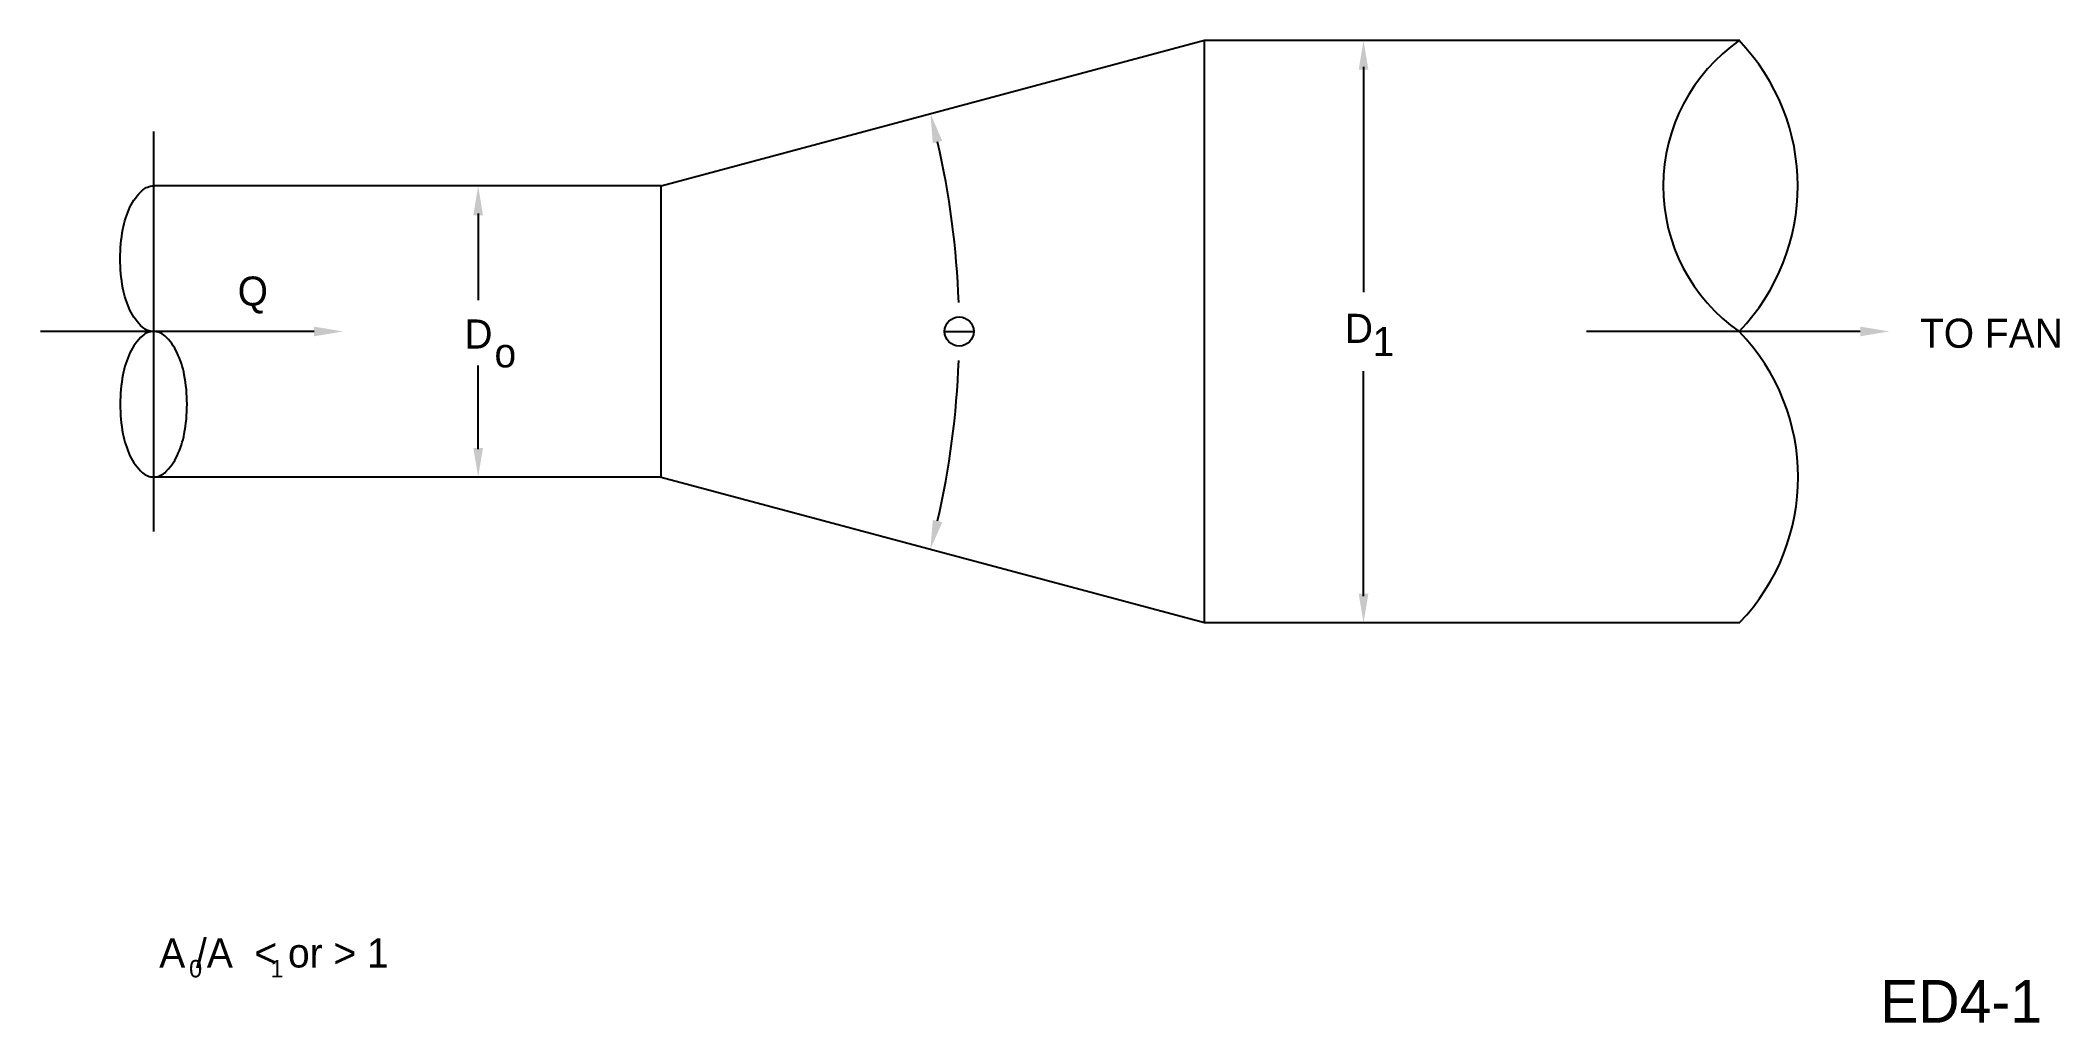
# Model space of a CAD drawing. Extents: x 0.7 to 11.1, y 1.5 to 6.6.
import ezdxf
from ezdxf.enums import TextEntityAlignment as Align

# ---------------------------------------------------------------- set-up
doc = ezdxf.new("R2010")
doc.units = 0
doc.linetypes.add('CENTER', pattern=[0])
doc.layers.get('0').update_dxf_attribs({"linetype": 'CONTINUOUS'})
doc.layers.add('NUMBER', color=3, linetype='CONTINUOUS')

msp = doc.modelspace()

# ---------------------------------------------------------------- linework, layer by layer
at = {"color": 0}
for p, q in [((3.879, 5.82), (6.678, 6.57)), ((6.678, 6.57), (9.436, 6.57)), ((6.678, 3.57), (6.678, 6.57)), ((7.498, 6.433), (7.498, 5.273)), ((3.879, 5.82), (1.265, 5.82)), ((3.879, 4.32), (3.879, 5.82)), ((2.937, 5.677), (2.937, 5.231)), ((2.092, 5.07), (0.682, 5.07)), ((5.34, 5.07), (5.49, 5.07)), ((10.057, 5.07), (8.647, 5.07)), ((2.937, 4.463), (2.937, 4.895)), ((7.498, 3.706), (7.498, 4.866)), ((3.879, 4.32), (1.265, 4.32)), ((3.879, 4.32), (6.678, 3.57)), ((6.678, 3.57), (9.436, 3.57))]:
    msp.add_line(p, q, dxfattribs=at)
at = {"color": 0, "linetype": 'CENTER'}
msp.add_line((1.265, 6.101), (1.265, 4.039), dxfattribs=at)
at = {"color": 0}
msp.add_lwpolyline([(1.265, 5.07, -0.185624), (1.208, 5.092, -0.101934), (1.143, 5.18, -0.060684), (1.107, 5.293, -0.047006), (1.093, 5.445, -0.047006), (1.107, 5.597, -0.060684), (1.143, 5.71, -0.101934), (1.208, 5.798, -0.185624), (1.265, 5.82, -0.185624)], format="xyb", dxfattribs=at)
msp.add_lwpolyline([(1.265, 4.32, 0.185624), (1.322, 4.342, 0.101934), (1.386, 4.43, 0.060684), (1.423, 4.543, 0.047006), (1.437, 4.695, 0.047006), (1.423, 4.847, 0.060684), (1.386, 4.96, 0.101934), (1.322, 5.048, 0.185624), (1.265, 5.07, 0.185624), (1.208, 5.048, 0.101934), (1.143, 4.96, 0.060684), (1.107, 4.847, 0.047006), (1.093, 4.695, 0.047006), (1.107, 4.543, 0.060684), (1.143, 4.43, 0.101934), (1.208, 4.342, 0.185624)], format="xyb", close=True, dxfattribs=at)
msp.add_circle((5.415, 5.07), 0.075, dxfattribs=at)
for centre, radius, start, end in [((9.956, 5.819), 0.914, 124.7354, 235.0886), ((8.654, 5.819), 1.081, 316.1688, 44.0072), ((1.08, 5.07), 4.335, 1.9827, 13.0173), ((8.656, 4.319), 1.081, 316.1688, 44.0072), ((1.08, 5.07), 4.335, 346.9827, 358.0173)]:
    msp.add_arc(centre, radius, start, end, dxfattribs=at)
for points in [[(7.473, 6.419), (7.523, 6.419), (7.498, 6.569)], [(5.279, 6.04), (5.328, 6.052), (5.267, 6.192)], [(2.912, 5.669), (2.962, 5.669), (2.937, 5.819)], [(2.092, 5.095), (2.092, 5.045), (2.242, 5.07)], [(10.057, 5.095), (10.057, 5.045), (10.207, 5.07)], [(2.962, 4.47), (2.912, 4.47), (2.937, 4.32)], [(5.279, 4.099), (5.328, 4.087), (5.267, 3.948)], [(7.523, 3.719), (7.473, 3.719), (7.498, 3.569)]]:
    msp.add_solid(points, dxfattribs=at)

# ---------------------------------------------------------------- texts
for s, height, p in [('Q', 0.15, (1.698, 5.203)), ('D', 0.15, (2.866, 4.982)), ('D', 0.15, (7.402, 5.011)), ('o', 0.15, (3.021, 4.885)), ('1', 0.15, (7.545, 4.943)), ('A /A  < or > 1', 0.15, (1.294, 1.793)), ('0', 0.09, (1.448, 1.742)), ('1', 0.09, (1.867, 1.742))]:
    msp.add_text(s, height=height, dxfattribs=at).set_placement(p)
msp.add_text('TO FAN', height=0.15, dxfattribs=at).set_placement((10.365, 5.061), align=Align.MIDDLE_LEFT)
at = {"layer": 'NUMBER', "color": 0}
msp.add_text('ED4-1', height=0.22, dxfattribs=at).set_placement((10.16, 1.509))

doc.saveas('drawing.dxf')
